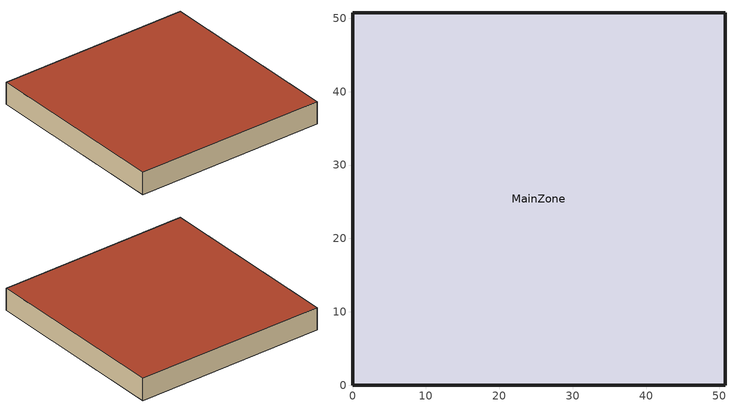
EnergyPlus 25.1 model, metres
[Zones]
MainZone
 floor ground (Floor Construction): 0,0 50.75,0 50.75,50.75 0,50.75 z0
 wall outside (Wall Construction): 50.75,0 0,0 0,50.75 50.75,50.75 50.75,0 z0:6
 roof outside (Roof Construction): 0,50.75 50.75,50.75 50.75,0 0,0 z6
[Site:Location]
Location 1: Name=AutoLocation; Latitude=40.0052; Longitude=-75.1652; Time zone=-5; Elevation=200
[Building]
Generated Home: North axis=0; Terrain=Suburbs; Loads convergence tolerance value=0.04; Temperature convergence tolerance value=0.4; Solar distribution=FullExterior; Maximum number of warmup days=25; Minimum number of warmup days=6
[Material] Roughness=Rough; Thermal absorptance=0.9; Solar absorptance=0.7; Visible absorptance=0.7
Name | Thickness | Conductivity | Density | Specific heat
Wall Material | 0.2 | 0.5 | 1400 | 1000
Floor Material | 0.1 | 1 | 2000 | 1000
Roof Material | 0.15 | 0.3 | 800 | 1200
[Construction]
Wall Construction: Wall Material
Floor Construction: Floor Material
Roof Construction: Roof Material
[Zone]
MainZone: Type=1; Multiplier=1
[ZoneHVAC:IdealLoadsAirSystem]
MainZoneHVAC: Zone=MainZone; Availability schedule=AlwaysOn
[ZoneControl:Thermostat]
MainZone Thermostat: Zone or zonelist=MainZone; Control type schedule=AlwaysOn; Control 1=Main Thermostat Setpoint
[ThermostatSetpoint:DualSetpoint]
Main Thermostat Setpoint: Heating setpoint temperature schedule=HTG-SET-SCH; Cooling setpoint temperature schedule=CLG-SET-SCH
[People]
MainPeople: Zone or zonelist or space or spacelist=MainZone; Number of people schedule=OfficeOccupancy; Number of people calculation method=People; Number of people=1; Activity level schedule=ActivityLevel
[Lights]
MainLights: Zone or zonelist or space or spacelist=MainZone; Schedule=LightsSchedule; Design level calculation method=Watts/Area; Watts per zone floor area=10
[Schedule:Compact]
AlwaysOn: Through: 12/31, For: AllDays, Until: 24:00, 1
HTG-SET-SCH: Through: 12/31, For: AllDays, Until: 24:00, 21
CLG-SET-SCH: Through: 12/31, For: AllDays, Until: 24:00, 24
LightsSchedule: Through: 12/31, For: AllDays, Until: 24:00, 0.7
OfficeOccupancy: Through: 12/31, For: AllDays, Until: 24:00, 1.0
ActivityLevel: Through: 12/31, For: AllDays, Until: 24:00, 120
